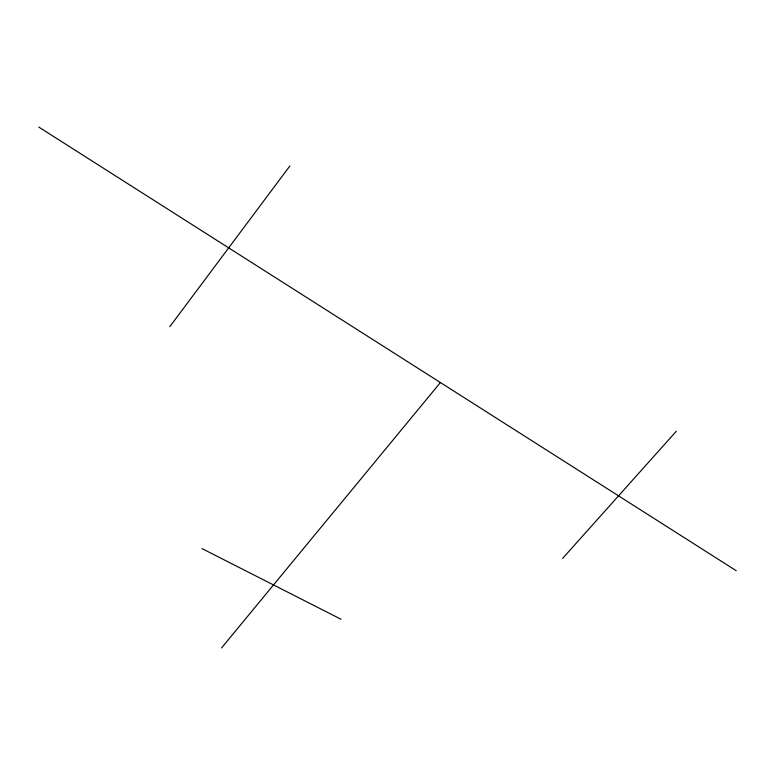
<?xml version="1.0" encoding="UTF-8"?>
<svg xmlns="http://www.w3.org/2000/svg" width="775" height="775" viewBox="0 0 775 775"><rect width="100%" height="100%" fill="white"/><g stroke="black" fill="none" stroke-linecap="round" stroke-linejoin="round"><path stroke-width="1.16" d="M169.812 326.682L289.879 165.947M221.543 647.948L440.413 382.54M562.621 558.397L676.313 431.239M201.917 548.555L341.087 619.283M38.75 127.052L736.25 570.729"/></g></svg>
